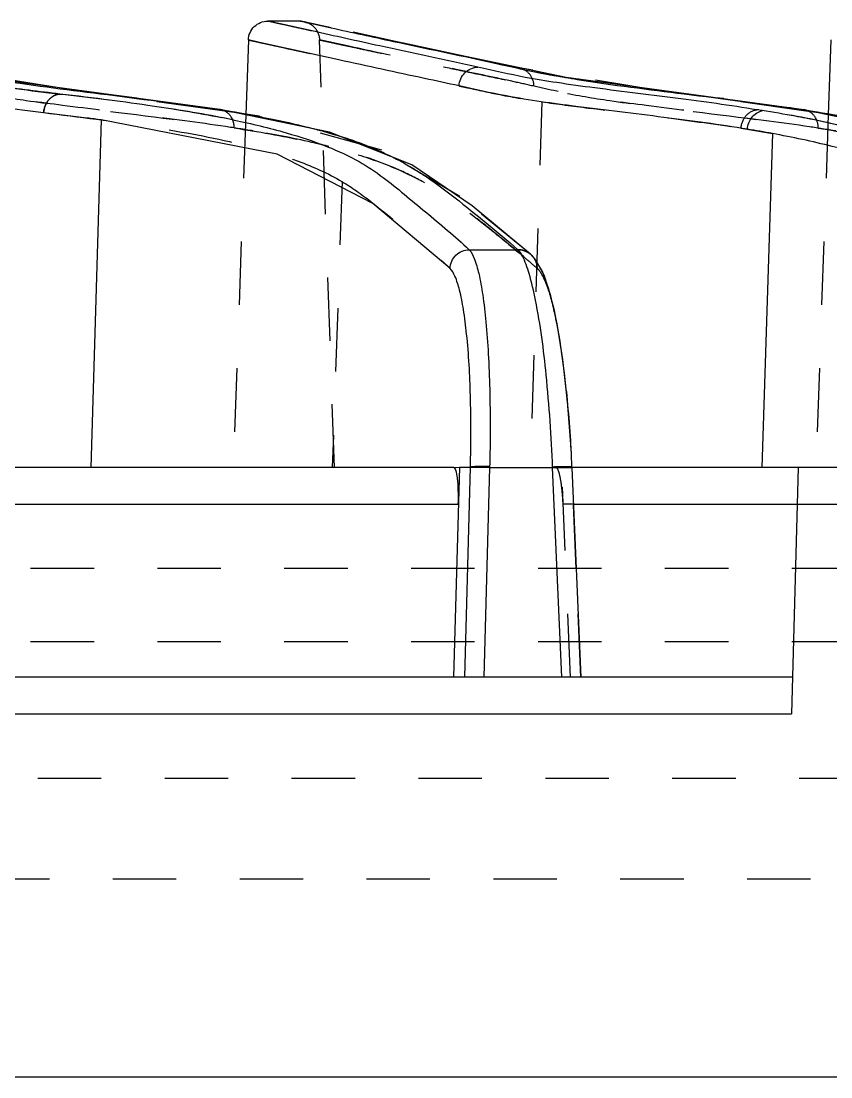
# Model space of a CAD drawing. Header units: millimetres. Extents: x 547 to 3706, y -10485 to 2068.
# Drawn here: x 1398.56 to 1419.41, y 1363.38 to 1390.58 of the extents above; entities that cross this region are included whole.
import ezdxf

# ---------------------------------------------------------------- set-up
doc = ezdxf.new("R2010")
doc.units = ezdxf.units.MM
doc.header["$LTSCALE"] = 16.335
doc.linetypes.add('HIDDEN', pattern=[0.2, 0.1, -0.1])
doc.layers.get('0').update_dxf_attribs({"linetype": 'CONTINUOUS'})
doc.layers.add('DEFAULT_2', color=8, linetype='HIDDEN')

msp = doc.modelspace()

# ---------------------------------------------------------------- linework, layer by layer
at = {"color": 7, "linetype": 'Continuous'}
for p, q in [((1405.744, 1390.583), (1404.91, 1390.583)), ((1405.226, 1390.513), (1404.911, 1390.583)), ((1406.054, 1390.329), (1405.226, 1390.513)), ((1405.969, 1390.535), (1406.539, 1390.411)), ((1404.41, 1390.1), (1404.343, 1388.169)), ((1404.659, 1390.045), (1404.41, 1390.1)), ((1404.975, 1389.975), (1404.659, 1390.045)), ((1406.743, 1389.585), (1404.975, 1389.975)), ((1419.41, 1390.1), (1419.343, 1388.169)), ((1412.593, 1389.13), (1410.001, 1389.674)), ((1411.389, 1389.376), (1411.381, 1389.378)), ((1418.713, 1388.302), (1412.593, 1389.13)), ((1403.677, 1388.308), (1403.589, 1388.311)), ((1404.343, 1388.184), (1403.672, 1388.278)), ((1403.677, 1388.308), (1403.677, 1388.308)), ((1418.712, 1388.302), (1418.625, 1388.305)), ((1419.343, 1388.182), (1418.708, 1388.272)), ((1418.713, 1388.302), (1418.712, 1388.302)), ((1400.62, 1388.038), (1400.351, 1379.084)), ((1405.148, 1387.154), (1400.62, 1388.038)), ((1417.903, 1387.687), (1417.631, 1379.084)), ((1411.678, 1384.577), (1410.17, 1385.823)), ((1410.097, 1384.695), (1411.351, 1384.695)), ((1411.67, 1384.584), (1411.678, 1384.577)), ((1412.744, 1379.088), (1412.728, 1379.434)), ((1409.702, 1379.084), (1397.744, 1379.084)), ((1409.844, 1379.094), (1409.695, 1373.684)), ((1409.844, 1379.094), (1410.129, 1379.094)), ((1409.984, 1373.684), (1410.129, 1379.094)), ((1410.623, 1379.083), (1410.478, 1373.684)), ((1410.623, 1379.083), (1412.245, 1379.083)), ((1412.481, 1373.684), (1412.245, 1379.083)), ((1424.702, 1379.084), (1412.744, 1379.084)), ((1412.745, 1379.077), (1412.745, 1379.077)), ((1412.98, 1373.684), (1412.745, 1379.077)), ((1418.566, 1379.084), (1418.4, 1372.736)), ((1397.786, 1378.136), (1409.817, 1378.136)), ((1412.786, 1378.136), (1425.248, 1378.136)), ((1418.425, 1373.684), (1242.425, 1373.684)), ((1242.45, 1372.736), (1418.4, 1372.736)), ((1135.228, 1363.384), (1617.379, 1363.384))]:
    msp.add_line(p, q, dxfattribs=at)
for points in [[(1403.677, 1388.307), (1397.572, 1389.133), (1395.526, 1389.566)], [(1410.17, 1385.823), (1408.617, 1386.883), (1406.499, 1387.72), (1403.677, 1388.308)], [(1425.304, 1385.718), (1423.761, 1386.802), (1421.587, 1387.695), (1418.712, 1388.302)], [(1409.602, 1384.217), (1407.619, 1385.889), (1405.148, 1387.154)], [(1412.143, 1383.702), (1411.984, 1384.135), (1411.788, 1384.463), (1411.669, 1384.584)], [(1412.728, 1379.434), (1412.653, 1380.52), (1412.552, 1381.518), (1412.43, 1382.392), (1412.292, 1383.124), (1412.143, 1383.702)]]:
    msp.add_lwpolyline(points, dxfattribs=at)
for centre, radius, start, end in [((1417.72, 1418.948), 30.256, 258.9294, 259.6354), ((1417.926, 1420.085), 31.411, 259.6385, 260.7568), ((1397.908, 1351.308), 37.437, 81.1192, 81.2704), ((1398.679, 1356.16), 32.524, 79.3128, 81.1421), ((1412.963, 1351.651), 37.09, 81.0656, 81.2187), ((1413.663, 1356.033), 32.652, 79.4527, 81.0838), ((1398.55, 1361.934), 26.672, 78.1147, 78.8286), ((1411.886, 1355.093), 33.145, 79.5391, 80.6665)]:
    msp.add_arc(centre, radius, start, end, dxfattribs=at)
for points, knots in [([(1404.41, 1390.1), (1404.414, 1390.225), (1404.525, 1390.481), (1404.785, 1390.583), (1404.91, 1390.583)], [0, 0, 0, 0, 0.500067, 1, 1, 1, 1]), ([(1405.744, 1390.583), (1405.766, 1390.583), (1405.841, 1390.561), (1405.916, 1390.546), (1405.969, 1390.535)], [0, 0, 0, 0, 0.285566, 1, 1, 1, 1]), ([(1410.321, 1389.396), (1409.479, 1389.579), (1408.055, 1389.883), (1406.634, 1390.2), (1406.054, 1390.329)], [0, 0, 0, 0, 0.591989, 1, 1, 1, 1]), ([(1406.539, 1390.411), (1407.074, 1390.295), (1408.428, 1389.996), (1409.785, 1389.715), (1410.605, 1389.534)], [0, 0, 0, 0, 0.394558, 1, 1, 1, 1]), ([(1409.838, 1388.914), (1409.542, 1388.979), (1408.51, 1389.2), (1407.478, 1389.423), (1406.743, 1389.585)], [0, 0, 0, 0, 0.286779, 1, 1, 1, 1]), ([(1409.838, 1388.914), (1409.844, 1389.038), (1409.949, 1389.287), (1410.2, 1389.394), (1410.32, 1389.396)], [0, 0, 0, 0, 0.505851, 1, 1, 1, 1]), ([(1417.638, 1388.277), (1416.944, 1388.39), (1415.509, 1388.6), (1413.742, 1388.802), (1412.406, 1388.988), (1411.399, 1389.149), (1410.727, 1389.307), (1410.32, 1389.396)], [0, 0, 0, 0, 0.284883, 0.587272, 0.720383, 0.831487, 1, 1, 1, 1]), ([(1410.605, 1389.534), (1410.705, 1389.511), (1411.14, 1389.414), (1411.574, 1389.321), (1411.91, 1389.255)], [0, 0, 0, 0, 0.231466, 1, 1, 1, 1]), ([(1396.683, 1389.112), (1396.884, 1389.077), (1397.839, 1388.919), (1398.8, 1388.794), (1399.558, 1388.705)], [0, 0, 0, 0, 0.210961, 1, 1, 1, 1]), ([(1397.853, 1389.086), (1398.764, 1388.936), (1400.682, 1388.714), (1402.593, 1388.451), (1403.59, 1388.311)], [0, 0, 0, 0, 0.478545, 1, 1, 1, 1]), ([(1412.88, 1389.081), (1413.795, 1388.932), (1415.715, 1388.71), (1417.63, 1388.446), (1418.626, 1388.306)], [0, 0, 0, 0, 0.479583, 1, 1, 1, 1]), ([(1417.262, 1387.799), (1416.546, 1387.917), (1415.073, 1388.113), (1413, 1388.36), (1411.236, 1388.599), (1410.243, 1388.826), (1409.838, 1388.914)], [0, 0, 0, 0, 0.289908, 0.593285, 0.8343, 1, 1, 1, 1]), ([(1399.139, 1388.224), (1398.773, 1388.269), (1397.927, 1388.374), (1396.727, 1388.529), (1395.9, 1388.684), (1395.55, 1388.758)], [0, 0, 0, 0, 0.304689, 0.704779, 1, 1, 1, 1]), ([(1399.558, 1388.705), (1399.451, 1388.697), (1399.229, 1388.574), (1399.147, 1388.343), (1399.139, 1388.224)], [0, 0, 0, 0, 0.476196, 1, 1, 1, 1]), ([(1399.558, 1388.705), (1400.313, 1388.623), (1401.704, 1388.452), (1403.088, 1388.225), (1403.718, 1388.101)], [0, 0, 0, 0, 0.541827, 1, 1, 1, 1]), ([(1417.262, 1387.799), (1417.269, 1387.907), (1417.344, 1388.121), (1417.536, 1388.247), (1417.637, 1388.27)], [0, 0, 0, 0, 0.510622, 1, 1, 1, 1]), ([(1418.763, 1388.083), (1418.674, 1388.1), (1418.3, 1388.17), (1417.925, 1388.233), (1417.638, 1388.277)], [0, 0, 0, 0, 0.237281, 1, 1, 1, 1]), ([(1400.619, 1388.038), (1400.497, 1388.054), (1400.004, 1388.118), (1399.51, 1388.179), (1399.139, 1388.224)], [0, 0, 0, 0, 0.247731, 1, 1, 1, 1]), ([(1404.043, 1388.034), (1404.494, 1387.94), (1405.306, 1387.746), (1406.386, 1387.394), (1407.226, 1387.008), (1407.877, 1386.576), (1408.429, 1386.118), (1408.981, 1385.663), (1409.546, 1385.195), (1409.916, 1384.866), (1410.097, 1384.695)], [0, 0, 0, 0, 0.196329, 0.355573, 0.483115, 0.589149, 0.687459, 0.788822, 0.894112, 1, 1, 1, 1]), ([(1404.711, 1388.12), (1404.833, 1388.097), (1405.288, 1388.007), (1405.74, 1387.904), (1406.067, 1387.819)], [0, 0, 0, 0, 0.269618, 1, 1, 1, 1]), ([(1419.951, 1387.821), (1419.859, 1387.845), (1419.465, 1387.94), (1419.068, 1388.024), (1418.763, 1388.083)], [0, 0, 0, 0, 0.233861, 1, 1, 1, 1]), ([(1406.067, 1387.819), (1406.177, 1387.791), (1406.577, 1387.682), (1406.973, 1387.556), (1407.256, 1387.452)], [0, 0, 0, 0, 0.272323, 1, 1, 1, 1]), ([(1407.256, 1387.452), (1407.313, 1387.431), (1407.529, 1387.349), (1407.743, 1387.259), (1407.897, 1387.188)], [0, 0, 0, 0, 0.263344, 1, 1, 1, 1]), ([(1424.617, 1384.203), (1424.423, 1384.382), (1424.032, 1384.732), (1423.435, 1385.231), (1422.846, 1385.712), (1422.244, 1386.195), (1421.518, 1386.644), (1420.572, 1387.041), (1419.345, 1387.397), (1418.42, 1387.592), (1417.904, 1387.687)], [0, 0, 0, 0, 0.1028, 0.20407, 0.302222, 0.398484, 0.503891, 0.632755, 0.796191, 1, 1, 1, 1]), ([(1407.897, 1387.188), (1408.246, 1387.028), (1408.884, 1386.675), (1409.74, 1386.033), (1410.547, 1385.377), (1411.083, 1384.929), (1411.351, 1384.695)], [0, 0, 0, 0, 0.269558, 0.509562, 0.750407, 1, 1, 1, 1]), ([(1409.603, 1384.217), (1409.61, 1384.34), (1409.72, 1384.589), (1409.974, 1384.692), (1410.097, 1384.695)], [0, 0, 0, 0, 0.500125, 1, 1, 1, 1]), ([(1410.097, 1384.695), (1410.158, 1384.634), (1410.254, 1384.425), (1410.362, 1384.034), (1410.457, 1383.484), (1410.536, 1382.796), (1410.594, 1381.984), (1410.642, 1380.733), (1410.64, 1379.755), (1410.623, 1379.083)], [0, 0, 0, 0, 0.045554, 0.117515, 0.215748, 0.338901, 0.483692, 0.645053, 1, 1, 1, 1]), ([(1411.351, 1384.695), (1411.378, 1384.695), (1411.491, 1384.686), (1411.603, 1384.639), (1411.67, 1384.584)], [0, 0, 0, 0, 0.239041, 1, 1, 1, 1]), ([(1411.466, 1384.531), (1411.457, 1384.549), (1411.424, 1384.607), (1411.385, 1384.663), (1411.351, 1384.695)], [0, 0, 0, 0, 0.292687, 1, 1, 1, 1]), ([(1411.805, 1383.395), (1411.759, 1383.625), (1411.67, 1384.01), (1411.542, 1384.388), (1411.466, 1384.531)], [0, 0, 0, 0, 0.591447, 1, 1, 1, 1]), ([(1410.129, 1379.094), (1410.145, 1379.708), (1410.147, 1380.851), (1410.075, 1382.207), (1409.962, 1383.112), (1409.867, 1383.613), (1409.758, 1383.972), (1409.66, 1384.16), (1409.602, 1384.217)], [0, 0, 0, 0, 0.354479, 0.659753, 0.782678, 0.881162, 0.953275, 1, 1, 1, 1]), ([(1412.245, 1379.083), (1412.213, 1379.881), (1412.116, 1381.324), (1411.933, 1382.76), (1411.805, 1383.395)], [0, 0, 0, 0, 0.552233, 1, 1, 1, 1]), ([(1409.817, 1378.136), (1409.82, 1378.259), (1409.82, 1378.484), (1409.803, 1378.777), (1409.772, 1378.968), (1409.739, 1379.06), (1409.713, 1379.084), (1409.702, 1379.084)], [0, 0, 0, 0, 0.37769, 0.694682, 0.906646, 0.966632, 1, 1, 1, 1]), ([(1410.624, 1379.106), (1410.568, 1379.108), (1410.459, 1379.109), (1410.312, 1379.109), (1410.204, 1379.103), (1410.147, 1379.1), (1410.129, 1379.094)], [0, 0, 0, 0, 0.340385, 0.65881, 0.889712, 1, 1, 1, 1]), ([(1412.744, 1379.088), (1412.744, 1379.091), (1412.726, 1379.094), (1412.701, 1379.098), (1412.651, 1379.101), (1412.558, 1379.103), (1412.42, 1379.101), (1412.304, 1379.097), (1412.245, 1379.095)], [0, 0, 0, 0, 0.021445, 0.079467, 0.175833, 0.30753, 0.643365, 1, 1, 1, 1])]:
    msp.add_open_spline(points, degree=3, knots=knots, dxfattribs=at)
at = {"layer": 'DEFAULT_2', "color": 8, "linetype": 'HIDDEN'}
for p, q in [((1405.744, 1390.583), (1405.845, 1390.572)), ((1408.706, 1389.951), (1405.845, 1390.572)), ((1406.629, 1379.084), (1406.244, 1390.1)), ((1406.924, 1389.952), (1406.244, 1390.1)), ((1410.001, 1389.674), (1408.19, 1390.063)), ((1399.919, 1388.805), (1396.371, 1389.38)), ((1411.381, 1389.378), (1411.279, 1389.388)), ((1414.959, 1388.8), (1411.382, 1389.377)), ((1403.672, 1388.278), (1399.919, 1388.805)), ((1418.708, 1388.272), (1414.959, 1388.8)), ((1411.966, 1388.505), (1411.666, 1379.084)), ((1404.343, 1388.169), (1404.025, 1379.084)), ((1404.697, 1388.134), (1404.343, 1388.184)), ((1407.844, 1387.256), (1404.697, 1388.134)), ((1419.343, 1388.169), (1419.025, 1379.084)), ((1419.736, 1388.127), (1419.343, 1388.182)), ((1409.856, 1386.065), (1407.844, 1387.256)), ((1406.824, 1386.45), (1406.571, 1379.084)), ((1411.678, 1384.577), (1409.856, 1386.065)), ((1411.667, 1384.586), (1411.678, 1384.577)), ((1411.816, 1384.427), (1411.667, 1384.586)), ((1412.728, 1379.434), (1412.72, 1379.578)), ((1409.702, 1379.084), (1409.844, 1379.094)), ((1409.844, 1379.094), (1410.129, 1379.094)), ((1410.129, 1379.094), (1410.623, 1379.083)), ((1412.245, 1379.083), (1412.332, 1379.084)), ((1412.245, 1379.083), (1412.744, 1379.084)), ((1412.707, 1373.684), (1412.474, 1379.083)), ((1412.739, 1379.083), (1412.474, 1379.083)), ((1412.853, 1376.484), (1412.739, 1379.083)), ((1412.74, 1379.072), (1412.745, 1379.077)), ((1412.74, 1379.072), (1412.745, 1379.077)), ((1412.786, 1378.136), (1412.514, 1378.136)), ((1446.174, 1376.484), (1154.54, 1376.484)), ((1412.975, 1373.684), (1412.853, 1376.484)), ((1446.174, 1374.589), (1220.173, 1374.589)), ((1137.631, 1371.084), (1548.823, 1371.084)), ((1142.827, 1368.484), (1543.627, 1368.484))]:
    msp.add_line(p, q, dxfattribs=at)
msp.add_lwpolyline([(1412.72, 1379.578), (1412.629, 1380.787), (1412.507, 1381.869), (1412.361, 1382.782), (1412.199, 1383.507), (1412.025, 1384.04), (1411.816, 1384.427)], dxfattribs=at)
for centre, radius, start, end in [((1399.477, 1335.134), 55.158, 77.1265, 77.672), ((1398.058, 1348.865), 39.425, 80.5495, 81.5964), ((1413.117, 1349.213), 39.071, 80.5443, 81.549), ((1411.361, 1384.209), 0.486, 50.9434, 91.174), ((1341.435, 1301.897), 108.324, 49.45863, 49.65939)]:
    msp.add_arc(centre, radius, start, end, dxfattribs=at)
for points, knots in [([(1406.054, 1390.328), (1406.029, 1390.334), (1405.875, 1390.368), (1405.617, 1390.425), (1405.335, 1390.489), (1405.083, 1390.542), (1405.022, 1390.562), (1404.894, 1390.584), (1404.909, 1390.583)], [0, 0, 0, 0, 0.066189, 0.401473, 0.662829, 0.849925, 0.962426, 1, 1, 1, 1]), ([(1406.539, 1390.41), (1406.457, 1390.428), (1406.31, 1390.46), (1406.111, 1390.503), (1405.958, 1390.536), (1405.848, 1390.562), (1405.782, 1390.573), (1405.753, 1390.583), (1405.746, 1390.583)], [0, 0, 0, 0, 0.309079, 0.557465, 0.750879, 0.889193, 0.972277, 1, 1, 1, 1]), ([(1405.847, 1390.571), (1405.911, 1390.557), (1406.036, 1390.505), (1406.131, 1390.406), (1406.166, 1390.35)], [0, 0, 0, 0, 0.496404, 1, 1, 1, 1]), ([(1406.166, 1390.35), (1406.178, 1390.331), (1406.219, 1390.253), (1406.242, 1390.165), (1406.244, 1390.1)], [0, 0, 0, 0, 0.261142, 1, 1, 1, 1]), ([(1391.244, 1390.1), (1391.244, 1390.101), (1391.25, 1390.098), (1391.256, 1390.099), (1391.271, 1390.094), (1391.299, 1390.089), (1391.35, 1390.077), (1391.426, 1390.061), (1391.525, 1390.039), (1391.645, 1390.013), (1391.787, 1389.982), (1392.019, 1389.931), (1392.363, 1389.856), (1392.839, 1389.753), (1393.4, 1389.631), (1394.047, 1389.49), (1394.786, 1389.331), (1395.61, 1389.16), (1396.503, 1388.969), (1397.53, 1388.727), (1398.83, 1388.51), (1401.04, 1388.232), (1402.829, 1388.019), (1404.049, 1387.831)], [0, 0, 0, 0, 0.000215, 0.00086, 0.001936, 0.003441, 0.007742, 0.013762, 0.021499, 0.030954, 0.042125, 0.055003, 0.085821, 0.123289, 0.167304, 0.21802, 0.275957, 0.34164, 0.411913, 0.486503, 0.584798, 0.715451, 1, 1, 1, 1]), ([(1404.41, 1390.1), (1404.41, 1390.103), (1404.426, 1390.093), (1404.442, 1390.096), (1404.481, 1390.083), (1404.531, 1390.074), (1404.597, 1390.059), (1404.713, 1390.033), (1404.894, 1389.993), (1405.154, 1389.935), (1405.472, 1389.865), (1405.847, 1389.782), (1406.277, 1389.688), (1406.582, 1389.62), (1406.743, 1389.585)], [0, 0, 0, 0, 0.003125, 0.012493, 0.028091, 0.049909, 0.077934, 0.112156, 0.199143, 0.310776, 0.446964, 0.607614, 0.792634, 1, 1, 1, 1]), ([(1406.244, 1390.1), (1406.244, 1390.101), (1406.25, 1390.098), (1406.256, 1390.099), (1406.271, 1390.094), (1406.299, 1390.089), (1406.35, 1390.077), (1406.427, 1390.06), (1406.525, 1390.039), (1406.646, 1390.012), (1406.788, 1389.981), (1407.022, 1389.931), (1407.367, 1389.856), (1407.844, 1389.752), (1408.406, 1389.629), (1409.055, 1389.488), (1409.797, 1389.329), (1410.623, 1389.158), (1411.518, 1388.965), (1412.551, 1388.723), (1413.857, 1388.506), (1416.073, 1388.228), (1417.865, 1388.014), (1419.085, 1387.826)], [0, 0, 0, 0, 0.000215, 0.000861, 0.001937, 0.003443, 0.007745, 0.013766, 0.021505, 0.030962, 0.042134, 0.055013, 0.085833, 0.123306, 0.167331, 0.218059, 0.276012, 0.341686, 0.411882, 0.4866, 0.585335, 0.716194, 1, 1, 1, 1]), ([(1411.253, 1389.021), (1410.77, 1389.127), (1409.882, 1389.31), (1408.439, 1389.622), (1407.48, 1389.831), (1406.924, 1389.952)], [0, 0, 0, 0, 0.335206, 0.614431, 1, 1, 1, 1]), ([(1407.896, 1387.186), (1407.569, 1387.337), (1406.517, 1387.739), (1404.411, 1388.212), (1401.57, 1388.607), (1399.057, 1388.898), (1397.275, 1389.168), (1396.562, 1389.314), (1396.268, 1389.39)], [0, 0, 0, 0, 0.091144, 0.283471, 0.544289, 0.816314, 0.923109, 1, 1, 1, 1]), ([(1423, 1387.138), (1422.646, 1387.306), (1421.571, 1387.726), (1419.438, 1388.208), (1416.598, 1388.604), (1414.08, 1388.895), (1412.292, 1389.165), (1411.575, 1389.311), (1411.279, 1389.388)], [0, 0, 0, 0, 0.098079, 0.28819, 0.546581, 0.816915, 0.923306, 1, 1, 1, 1]), ([(1411.766, 1388.906), (1411.764, 1389.012), (1411.69, 1389.231), (1411.493, 1389.352), (1411.389, 1389.376)], [0, 0, 0, 0, 0.498335, 1, 1, 1, 1]), ([(1399.559, 1388.705), (1399.025, 1388.768), (1398.064, 1388.887), (1396.968, 1389.057), (1396.406, 1389.163), (1396.267, 1389.19)], [0, 0, 0, 0, 0.484378, 0.872909, 1, 1, 1, 1]), ([(1403.82, 1387.866), (1403.121, 1387.97), (1401.723, 1388.152), (1399.755, 1388.391), (1398.094, 1388.617), (1397.143, 1388.82), (1396.754, 1388.909)], [0, 0, 0, 0, 0.29638, 0.592062, 0.832562, 1, 1, 1, 1]), ([(1409.838, 1388.914), (1409.909, 1388.898), (1410.259, 1388.821), (1410.965, 1388.665), (1411.606, 1388.558), (1411.967, 1388.505)], [0, 0, 0, 0, 0.101618, 0.494931, 1, 1, 1, 1]), ([(1418.859, 1387.86), (1418.16, 1387.965), (1416.759, 1388.147), (1414.784, 1388.388), (1413.114, 1388.613), (1412.156, 1388.817), (1411.766, 1388.906)], [0, 0, 0, 0, 0.295415, 0.591008, 0.832354, 1, 1, 1, 1]), ([(1399.139, 1388.225), (1399.147, 1388.343), (1399.229, 1388.575), (1399.452, 1388.698), (1399.56, 1388.705)], [0, 0, 0, 0, 0.52404, 1, 1, 1, 1]), ([(1404.043, 1388.034), (1403.415, 1388.164), (1401.922, 1388.411), (1400.423, 1388.605), (1399.559, 1388.705)], [0, 0, 0, 0, 0.424699, 1, 1, 1, 1]), ([(1404.049, 1387.831), (1404.049, 1387.886), (1404.03, 1387.999), (1403.936, 1388.198), (1403.78, 1388.292), (1403.677, 1388.308)], [0, 0, 0, 0, 0.255097, 0.51845, 1, 1, 1, 1]), ([(1411.967, 1388.505), (1412.368, 1388.446), (1413.439, 1388.308), (1415.153, 1388.102), (1416.462, 1387.928), (1417.1, 1387.826)], [0, 0, 0, 0, 0.234733, 0.625811, 1, 1, 1, 1]), ([(1417.099, 1387.826), (1417.107, 1387.946), (1417.198, 1388.183), (1417.431, 1388.302), (1417.543, 1388.306)], [0, 0, 0, 0, 0.519318, 1, 1, 1, 1]), ([(1419.951, 1387.819), (1419.742, 1387.872), (1418.938, 1388.06), (1418.127, 1388.208), (1417.526, 1388.306)], [0, 0, 0, 0, 0.261284, 1, 1, 1, 1]), ([(1419.085, 1387.826), (1419.086, 1387.936), (1419.022, 1388.162), (1418.816, 1388.286), (1418.713, 1388.302)], [0, 0, 0, 0, 0.513945, 1, 1, 1, 1]), ([(1399.138, 1388.225), (1400.047, 1388.113), (1401.695, 1387.912), (1403.631, 1387.564), (1404.902, 1387.237), (1405.839, 1386.939), (1406.464, 1386.662), (1406.821, 1386.45)], [0, 0, 0, 0, 0.346322, 0.628257, 0.74323, 0.842777, 1, 1, 1, 1]), ([(1404.049, 1387.831), (1404.663, 1387.737), (1405.758, 1387.543), (1407.208, 1387.174), (1408.323, 1386.761), (1409.186, 1386.299), (1409.897, 1385.806), (1410.778, 1385.122), (1411.417, 1384.583), (1411.845, 1384.217)], [0, 0, 0, 0, 0.212462, 0.380097, 0.511464, 0.618367, 0.713936, 0.807318, 1, 1, 1, 1]), ([(1406.479, 1387.355), (1406.336, 1387.392), (1405.691, 1387.547), (1405.039, 1387.67), (1404.531, 1387.754)], [0, 0, 0, 0, 0.22334, 1, 1, 1, 1]), ([(1419.085, 1387.826), (1419.697, 1387.731), (1420.787, 1387.537), (1422.232, 1387.166), (1423.342, 1386.752), (1424.202, 1386.29), (1424.911, 1385.796), (1425.792, 1385.11), (1426.432, 1384.57), (1426.861, 1384.203)], [0, 0, 0, 0, 0.212166, 0.379392, 0.510486, 0.617353, 0.713049, 0.806672, 1, 1, 1, 1]), ([(1411.556, 1384.463), (1411.225, 1384.743), (1410.73, 1385.157), (1410.054, 1385.684), (1409.531, 1386.066), (1408.95, 1386.43), (1407.954, 1386.931), (1407.1, 1387.198), (1406.479, 1387.355)], [0, 0, 0, 0, 0.220047, 0.327455, 0.435294, 0.548812, 0.675066, 1, 1, 1, 1]), ([(1406.821, 1386.45), (1407.077, 1386.298), (1407.437, 1386.042), (1407.891, 1385.673), (1408.347, 1385.303), (1408.926, 1384.825), (1409.377, 1384.423), (1409.603, 1384.217)], [0, 0, 0, 0, 0.250177, 0.369717, 0.491805, 0.743447, 1, 1, 1, 1]), ([(1411.678, 1384.577), (1411.704, 1384.555), (1411.795, 1384.454), (1411.843, 1384.316), (1411.845, 1384.217)], [0, 0, 0, 0, 0.258988, 1, 1, 1, 1]), ([(1411.678, 1384.577), (1411.731, 1384.531), (1411.814, 1384.418), (1411.844, 1384.282), (1411.845, 1384.217)], [0, 0, 0, 0, 0.517696, 1, 1, 1, 1]), ([(1411.845, 1384.217), (1411.907, 1384.16), (1412.019, 1383.973), (1412.155, 1383.613), (1412.287, 1383.111), (1412.464, 1382.206), (1412.633, 1380.849), (1412.711, 1379.7), (1412.739, 1379.083)], [0, 0, 0, 0, 0.048007, 0.121192, 0.220333, 0.343363, 0.647507, 1, 1, 1, 1]), ([(1411.845, 1384.217), (1411.893, 1384.175), (1411.982, 1384.041), (1412.045, 1383.898), (1412.078, 1383.811)], [0, 0, 0, 0, 0.407901, 1, 1, 1, 1]), ([(1412.744, 1379.088), (1412.744, 1379.091), (1412.727, 1379.094), (1412.703, 1379.098), (1412.653, 1379.101), (1412.56, 1379.103), (1412.421, 1379.101), (1412.305, 1379.097), (1412.245, 1379.095)], [0, 0, 0, 0, 0.020475, 0.077585, 0.173424, 0.305006, 0.641804, 1, 1, 1, 1]), ([(1412.515, 1378.136), (1412.509, 1378.259), (1412.493, 1378.485), (1412.455, 1378.778), (1412.41, 1378.969), (1412.37, 1379.06), (1412.343, 1379.084), (1412.332, 1379.084)], [0, 0, 0, 0, 0.375321, 0.691111, 0.904217, 0.965574, 1, 1, 1, 1])]:
    msp.add_open_spline(points, degree=3, knots=knots, dxfattribs=at)
for points in [[(1411.283, 1389.388), (1411.058, 1389.439), (1410.832, 1389.489), (1410.606, 1389.538)], [(1417.1, 1387.826), (1417.368, 1387.783), (1417.637, 1387.737), (1417.904, 1387.687)], [(1411.351, 1384.695), (1411.399, 1384.649), (1411.436, 1384.592), (1411.467, 1384.532)]]:
    msp.add_open_spline(points, degree=3, dxfattribs=at)

doc.saveas('drawing.dxf')
